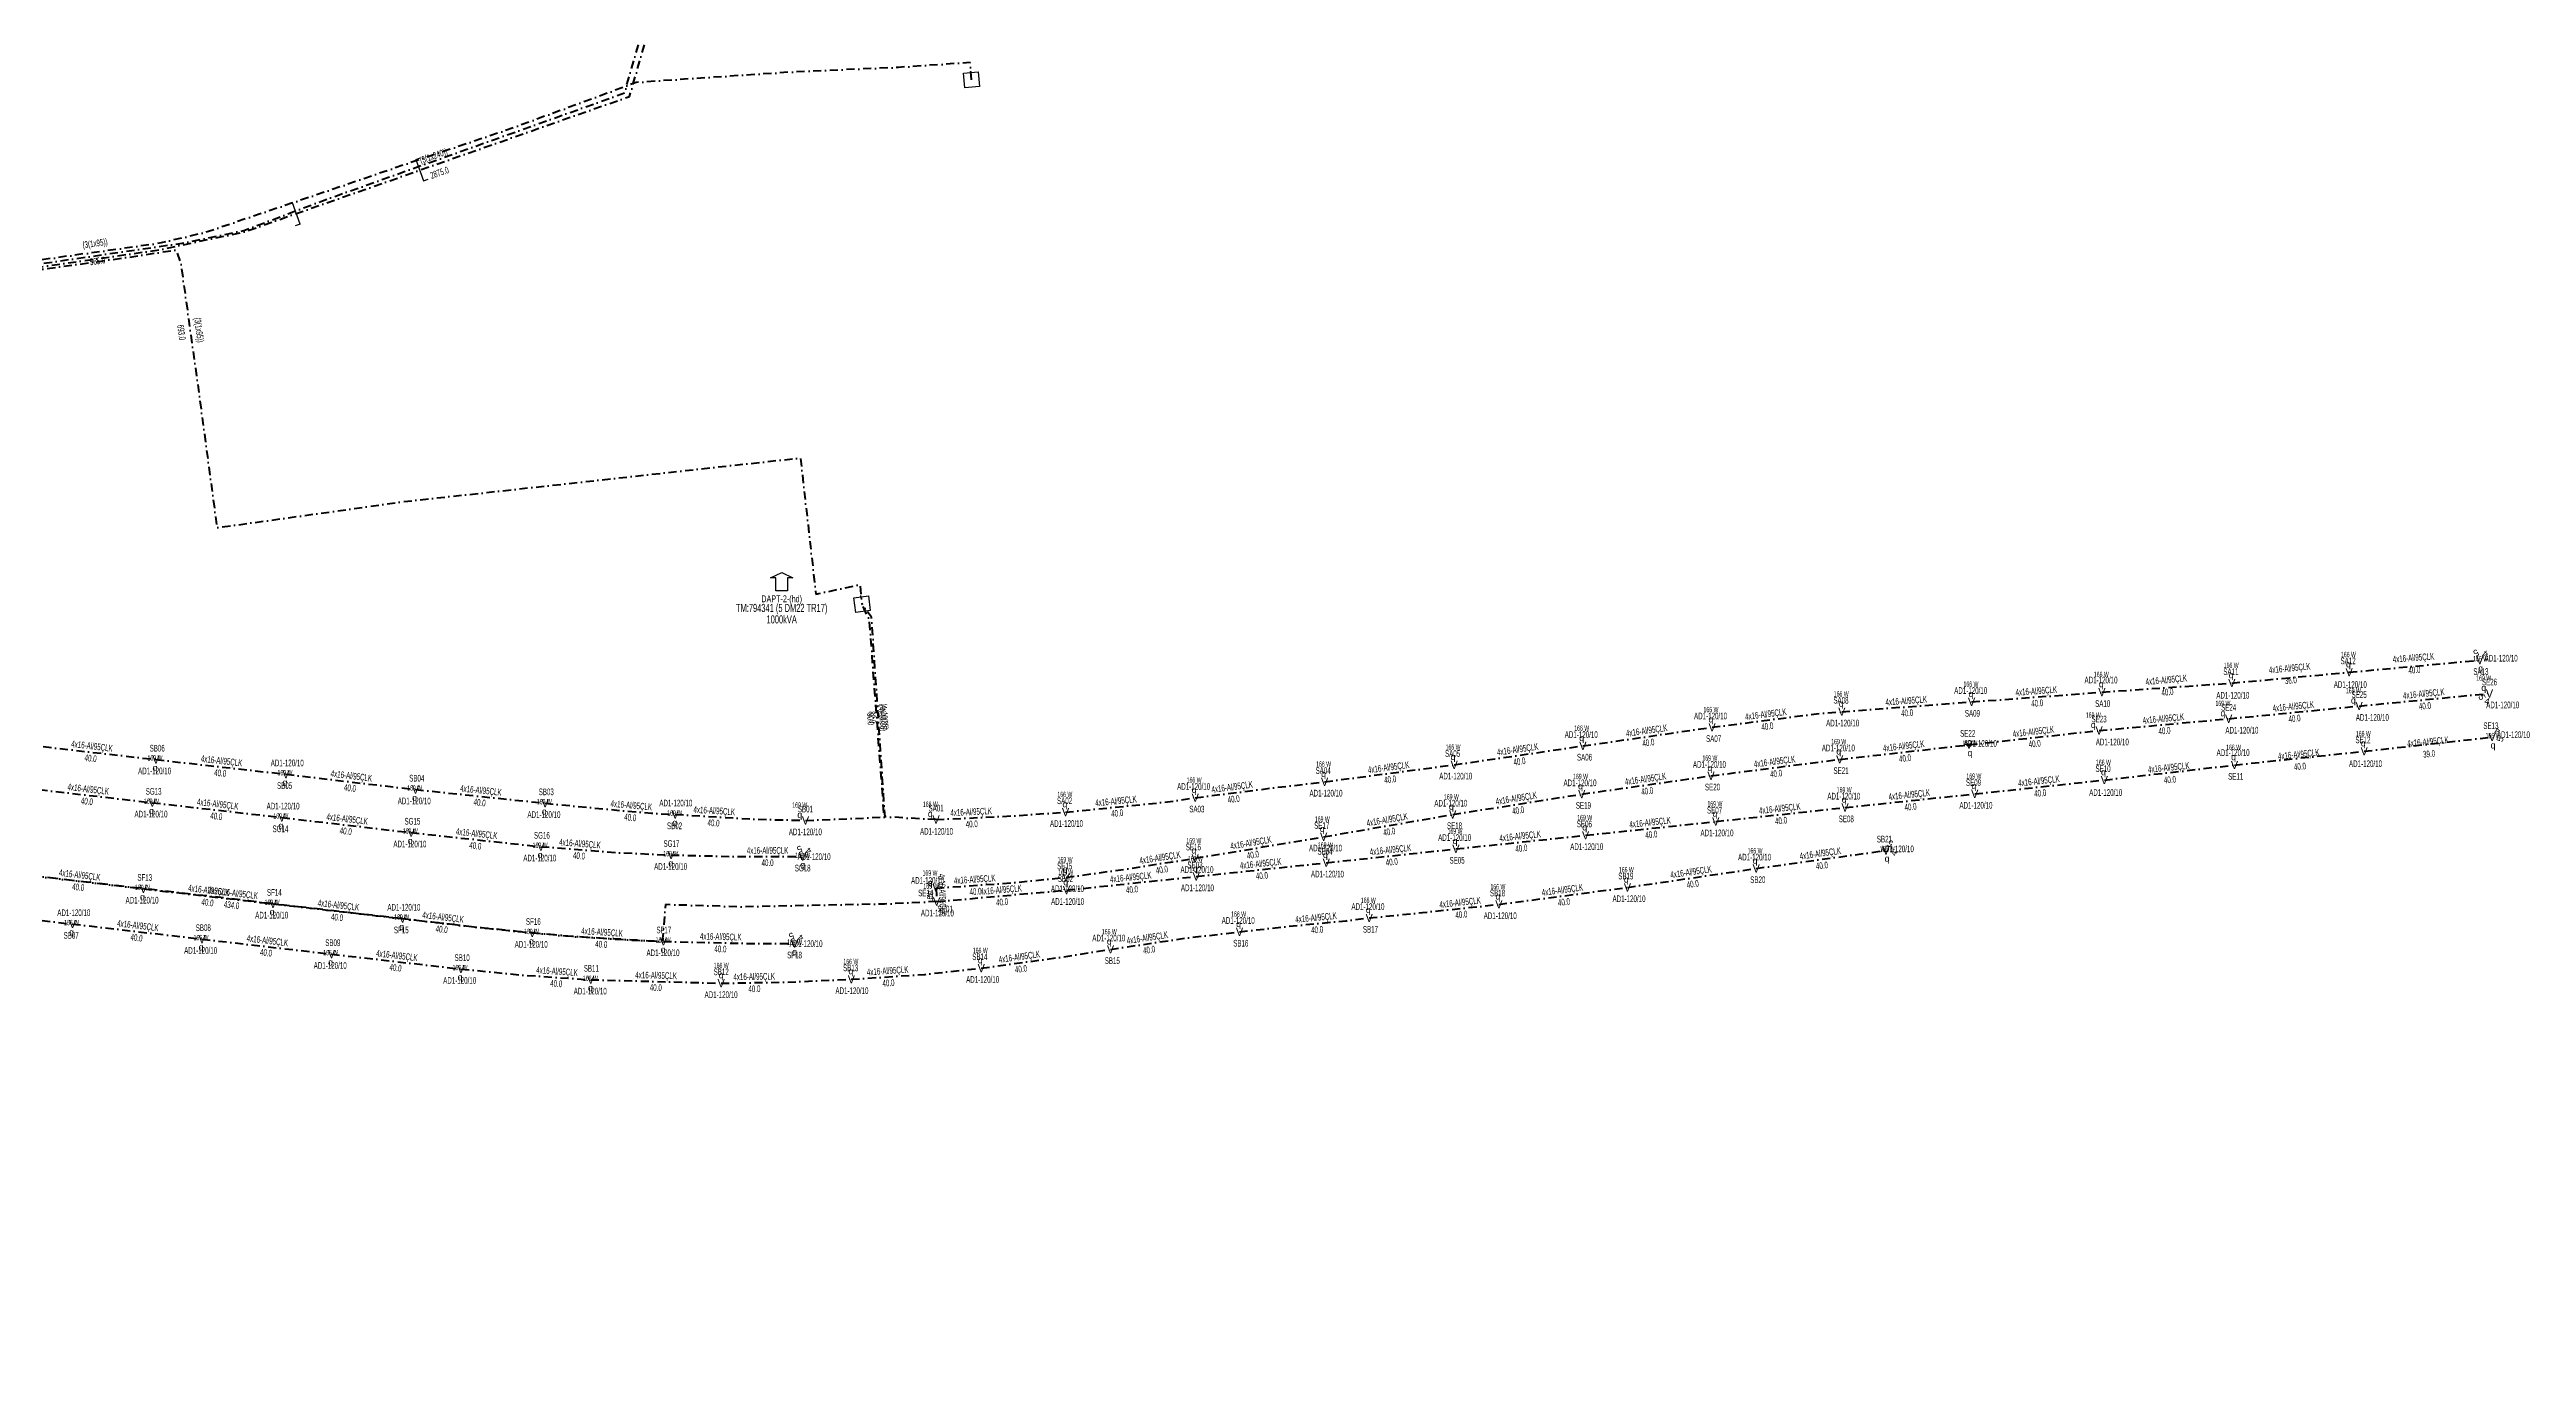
# Model space of a CAD drawing. Header units: millimetres. Extents: x 554556 to 559004, y 4084130 to 4087120.
# Drawn here: x 558245 to 559004, y 4085521 to 4085922 of the extents above; entities that cross this region are included whole.
import ezdxf
from ezdxf.enums import TextEntityAlignment as Align

# ---------------------------------------------------------------- set-up
doc = ezdxf.new("R2010")
doc.units = ezdxf.units.MM
doc.linetypes.add('DASHDOT', pattern=[5, 2.5, -1.25, 0, -1.25])
for name, color, linetype, lineweight in [('DIREK_AYD_YENI', 152, 'Continuous', 25), ('HAT_AYD_YERALTI_MEVCUT', 150, 'DASHDOT', 40), ('HAT_AYD_YERALTI_YENI', 4, 'DASHDOT', 40), ('HAT_OG_YERALTI_MEVCUT', 48, 'DASHDOT', 70), ('TRAFO_MEVCUT', 5, 'Continuous', 30)]:
    doc.layers.add(name, color=color, linetype=linetype, lineweight=lineweight)
doc.layers.add('LAMBA_GUCU', color=4, linetype='Continuous')
doc.layers.add('NIA_OG', color=6, linetype='Continuous')
doc.styles.add('Direk', font='B_CAD')
doc.styles.get("Standard").update_dxf_attribs({"font": 'Arial'})

# ---------------------------------------------------------------- blocks, each defined once
blk = doc.blocks.new('OG_NIA', base_point=(-43.6726, 128.9236))
at = {"layer": 'NIA_OG'}
for p, q in [((-43.672618, 132.403582), (-45.232618, 132.403582)), ((-43.672618, 125.443582), (-43.672618, 132.403582)), ((-43.672618, 125.443582), (-45.232618, 125.443582))]:
    blk.add_line(p, q, dxfattribs=at)
blk = doc.blocks.new('MEV_BINA_KARE')
at = {"layer": 'TRAFO_MEVCUT', "linetype": 'Continuous'}
for p, q in [((-2.25, -2.25), (-2.25, 2.25)), ((-2.25, 2.25), (2.25, 2.25)), ((0, 1.8), (0, 2.7)), ((2.25, 2.25), (2.25, -2.25)), ((2.25, -2.25), (-2.25, -2.25))]:
    blk.add_line(p, q, dxfattribs=at)
blk = doc.blocks.new('MEV_DAPT')
at = {"layer": 'TRAFO_MEVCUT', "linetype": 'Continuous'}
for p, q in [((-3.4, 2), (0, 3.6)), ((-1.8, 2), (-3.4, 2)), ((-1.8, -2), (-1.8, 2)), ((0, 3.6), (3.4, 2)), ((3.4, 2), (1.8, 2)), ((1.8, 2), (1.8, -2)), ((1.8, -2), (-1.8, -2))]:
    blk.add_line(p, q, dxfattribs=at)

msp = doc.modelspace()

# ---------------------------------------------------------------- linework, layer by layer
at = {"layer": 'HAT_AYD_YERALTI_MEVCUT', "flags": 128}
for points in [[(558476.680257, 4085685.452915), (558500.797717, 4085686.462926), (558496.232807, 4085746.880851), (558493.993753, 4085751.657719)], [(558516.661, 4085685.719), (558501.027786, 4085686.568449), (558496.89061, 4085747.748053), (558493.993753, 4085751.657719)]]:
    msp.add_lwpolyline(points, dxfattribs=at)
at = {"layer": 'HAT_AYD_YERALTI_YENI', "flags": 128}
for points in [[(558949.433, 4085730.831), (558989.452, 4085734.529)], [(558873.703, 4085724.737), (558913.495, 4085727.519)], [(558913.495, 4085727.519), (558949.433, 4085730.831)], [(558754.321, 4085713.983), (558787.694225, 4085718.295079), (558794.051, 4085718.759)], [(558794.051, 4085718.759), (558833.793, 4085721.75)], [(558833.793, 4085721.75), (558873.703, 4085724.737)], [(558912.531847, 4085716.587442), (558952.487556, 4085720.486734)], [(558952.487556, 4085720.486734), (558992.410994, 4085724.335562)], [(558714.752, 4085708.285), (558754.321, 4085713.983)], [(558832.997, 4085708.633), (558872.839339, 4085712.990412)], [(558872.839339, 4085712.990412), (558912.531847, 4085716.587442)], [(558238.181294, 4085708.626995), (558277.731476, 4085704.100913)], [(558277.731476, 4085704.100913), (558317.54972, 4085699.594017)], [(558675.334, 4085702.487), (558714.752, 4085708.285)], [(558753.983988, 4085699.130043), (558793.403052, 4085704.161602)], [(558793.403052, 4085704.161602), (558832.997, 4085708.633)], [(558914.312, 4085702.425), (558954.031, 4085706.639)], [(558954.031, 4085706.639), (558993.227, 4085710.98)], [(558516.829863, 4085660.598641), (558500.884632, 4085659.850701), (558456.611968, 4085659.006264), (558433.822609, 4085659.671494), (558432.797221, 4085648.331901), (558403.859356, 4085649.987171), (558388.40536, 4085651.486173), (558376.013699, 4085652.709666), (558353.142199, 4085655.328379), (558330.475916, 4085657.987087), (558312.555059, 4085660.05494), (558289.693902, 4085662.757162), (558270.147852, 4085665.014926), (558248.118513, 4085667.527003), (558228.894701, 4085669.778755), (558198.375461, 4085673.180557), (558174.339664, 4085676.005401), (558142.038299, 4085679.721311), (558115.994642, 4085682.908138), (558113.990482, 4085683.017955), (558115.253377, 4085693.258389), (558116.185912, 4085700.335814), (558117.395276, 4085700.127743)], [(558317.54972, 4085699.594017), (558357.232623, 4085694.911181)], [(558596.039, 4085692.403), (558619.083839, 4085695.327623), (558635.648, 4085697.276)], [(558635.648, 4085697.276), (558675.334, 4085702.487)], [(558714.39942, 4085693.512097), (558753.983988, 4085699.130043)], [(558834.757121, 4085693.581984), (558874.45, 4085697.817)], [(558874.45, 4085697.817), (558914.312, 4085702.425)], [(558236.989185, 4085695.483836), (558276.627226, 4085690.883103)], [(558276.627226, 4085690.883103), (558316.286015, 4085686.362572)], [(558357.232623, 4085694.911181), (558396.922594, 4085690.726551)], [(558396.922594, 4085690.726551), (558416.81281, 4085688.798075), (558429.535579, 4085687.682043), (558436.761889, 4085687.291432)], [(558556.311, 4085687.993), (558587.566165, 4085691.117657), (558596.039, 4085692.403)], [(558674.880646, 4085687.279859), (558714.39942, 4085693.512097)], [(558755.452945, 4085685.115187), (558795.039625, 4085689.409571)], [(558795.039625, 4085689.409571), (558834.757121, 4085693.581984)], [(558316.286015, 4085686.362572), (558355.904476, 4085681.729499)], [(558355.904476, 4085681.729499), (558395.626824, 4085677.412202)], [(558436.761889, 4085687.291432), (558460.485518, 4085685.857438), (558476.680257, 4085685.452915)], [(558516.661, 4085685.719), (558538.322593, 4085686.743639), (558556.311, 4085687.993)], [(558635.354281, 4085680.442539), (558674.880646, 4085687.279859)], [(558675.860918, 4085676.736917), (558715.570422, 4085680.910303)], [(558715.570422, 4085680.910303), (558755.452945, 4085685.115187)], [(558395.626824, 4085677.412202), (558419.297007, 4085675.59142), (558435.500356, 4085674.867416)], [(558435.500356, 4085674.867416), (558454.311082, 4085674.420081), (558475.814, 4085674.368)], [(558556.479036, 4085668.025579), (558575.041791, 4085670.610752), (558596.013541, 4085673.85859)], [(558596.013541, 4085673.85859), (558630.750204, 4085679.693038), (558635.354281, 4085680.442539)], [(558636.160712, 4085672.50091), (558675.860918, 4085676.736917)], [(558767.832, 4085670.752), (558807.581, 4085676.27)], [(558234.450897, 4085669.296219), (558273.905307, 4085664.511935)], [(558516.66404, 4085664.736237), (558540.564633, 4085666.401661), (558556.479036, 4085668.025579)], [(558556.607042, 4085664.116548), (558596.338482, 4085668.295682)], [(558596.338482, 4085668.295682), (558636.160712, 4085672.50091)], [(558728.4, 4085664.944), (558767.832, 4085670.752)], [(558212.448441, 4085658.308838), (558252.18273, 4085653.730886)], [(558273.905307, 4085664.511935), (558313.597932, 4085659.927848)], [(558313.597932, 4085659.927848), (558353.274457, 4085655.398918)], [(558516.66404, 4085664.736237), (558516.829863, 4085660.598641)], [(558516.829863, 4085660.598641), (558556.607042, 4085664.116548)], [(558649.311, 4085655.601), (558665.640444, 4085657.241863), (558689.025, 4085659.747)], [(558689.025, 4085659.747), (558728.4, 4085664.944)], [(558252.18273, 4085653.730886), (558291.839083, 4085649.121282)], [(558353.274457, 4085655.398918), (558377.671517, 4085652.594194), (558392.991662, 4085651.010827)], [(558392.991662, 4085651.010827), (558405.462219, 4085649.96957), (558423.040744, 4085648.848961), (558433.157548, 4085648.41913)], [(558570.093, 4085645.986), (558593.166338, 4085649.435233), (558609.591, 4085651.338)], [(558609.591, 4085651.338), (558624.116827, 4085652.9855), (558642.264084, 4085654.742572), (558649.311, 4085655.601)], [(558291.839083, 4085649.121282), (558331.514983, 4085644.525728)], [(558331.514983, 4085644.525728), (558371.145456, 4085639.954598)], [(558433.157548, 4085648.41913), (558442.427792, 4085648.187943), (558458.894807, 4085647.798521), (558473.339954, 4085647.736772)], [(558530.5, 4085640.233), (558554.317344, 4085643.487649), (558570.093, 4085645.986)], [(558371.145456, 4085639.954598), (558390.00469, 4085638.096464), (558410.907766, 4085636.680981)], [(558410.907766, 4085636.680981), (558450.838066, 4085635.602191)], [(558450.838066, 4085635.602191), (558471.146161, 4085635.959837), (558490.703, 4085636.816)], [(558490.703, 4085636.816), (558513.19735, 4085638.320302), (558530.5, 4085640.233)]]:
    msp.add_lwpolyline(points, dxfattribs=at)
at = {"layer": 'HAT_OG_YERALTI_MEVCUT', "flags": 128}
for points in [[(556987.792523, 4084153.935905), (556775.918808, 4084986.16008), (556512.123138, 4085579.47159), (556792.689258, 4085611.346143), (557226.219593, 4085692.029726), (557206.690577, 4085739.108603), (557148.697505, 4085843.496067), (557213.299786, 4085876.608492), (557685.692326, 4085871.60311), (557686.248507, 4085911.091982), (557685.971198, 4085940.814557), (557689.308286, 4085950.408685), (557711.122964, 4085974.723149), (557718.909502, 4085978.477373), (557891.447271, 4085977.850507), (558045.556668, 4085976.85727), (558084.405964, 4085993.507069), (558123.413739, 4085916.196477), (558145.900454, 4085873.264276), (558159.99965, 4085863.394839), (558168.782239, 4085838.83418), (558182.151982, 4085846.962984), (558192.63386, 4085848.353437), (558216.057649, 4085852.096965), (558286.691157, 4085862.354931), (558304.660091, 4085866.098459), (558328.725628, 4085875.189884), (558421.260109, 4085908.206532), (558443.86582, 4085987.326521), (558455.232825, 4086025.698675), (558442.774305, 4086138.44626), (558419.136052, 4086141.322895)], [(558105.389, 4085734.85), (558111.905585, 4085734.89843), (558114.593078, 4085735.042919), (558119.422365, 4085735.204371), (558123.88768, 4085735.346186), (558122.260758, 4085745.254164), (558120.509341, 4085754.95163), (558119.771179, 4085764.377058), (558164.933311, 4085759.688889), (558161.219737, 4085784.29042), (558158.012565, 4085810.904126), (558162.523802, 4085830.721188), (558168.363706, 4085837.8125), (558181.573012, 4085846.155219), (558278.61121, 4085860.164861), (558304.556829, 4085865.607394), (558422.778588, 4085907.153025), (558457.161405, 4086025.654895), (558443.789723, 4086140.462038), (558419.136052, 4086141.322895)], [(558527.507181, 4085912.243194), (558527.11006, 4085917.539936), (558505.197071, 4085916.043439), (558471.720711, 4085914.587852), (558424.842413, 4085911.426503), (558388.668844, 4085898.070888), (558293.874131, 4085865.797214), (558279.331923, 4085862.274567), (558239.589243, 4085856.674462), (558181.63351, 4085847.736667), (558168.485717, 4085839.024917), (558163.408317, 4085832.878591), (558162.125605, 4085831.061416), (558158.767652, 4085818.894286), (558157.698725, 4085811.251463), (558158.126296, 4085804.03621), (558160.695475, 4085785.883243), (558163.57906, 4085769.491074), (558164.59454, 4085760.512093), (558157.165502, 4085761.313788), (558119.148524, 4085765.003158), (558120.282984, 4085752.732716), (558123.129886, 4085739.709007), (558123.86188, 4085734.923932), (558105.389, 4085734.85)], [(558105.389, 4085734.85), (558116.624938, 4085734.644595), (558124.249389, 4085734.549499), (558123.424756, 4085740.976341), (558122.482722, 4085745.859017), (558120.590623, 4085753.272568), (558119.48308, 4085764.649393), (558165.223526, 4085759.394434), (558164.395905, 4085766.648296), (558160.066004, 4085794.234263), (558158.265291, 4085811.552362), (558159.579749, 4085818.027285), (558160.45407, 4085822.879364), (558163.13167, 4085830.912163), (558168.584237, 4085836.948934), (558178.942355, 4085843.414722), (558187.656726, 4085846.33574), (558198.610543, 4085847.893617), (558207.195798, 4085849.248171), (558227.156088, 4085851.974455), (558273.021063, 4085858.436522), (558283.809512, 4085860.152069), (558285.339011, 4085856.258799), (558291.178915, 4085814.267111), (558296.439088, 4085775.083005), (558353.030536, 4085783.008588), (558475.123545, 4085796.454226), (558479.851086, 4085754.740628), (558493.338483, 4085757.66058), (558493.993753, 4085751.657719)]]:
    msp.add_lwpolyline(points, dxfattribs=at)

# ---------------------------------------------------------------- block references
at = {"layer": 'NIA_OG'}
for p, rotation in [((558358.480839, 4085884.557433), 199.362556), ((558320.743258, 4085871.295648), 19.362556)]:
    msp.add_blockref('OG_NIA', p, dxfattribs=dict(at, rotation=rotation))
at = {"layer": 'TRAFO_MEVCUT'}
for p, rotation in [((558527.507181, 4085912.243194), 4.855628), ((558527.507181, 4085912.243194), 4.855628), ((558493.993753, 4085751.657719), 7.710696999999997), ((558493.993753, 4085751.657719), 7.710696999999997)]:
    msp.add_blockref('MEV_BINA_KARE', p, dxfattribs=dict(at, rotation=rotation))
msp.add_blockref('MEV_DAPT', (558469.378419, 4085757.771402), dxfattribs=at)
msp.add_blockref('MEV_DAPT', (558469.378419, 4085757.771402), dxfattribs=at)

# ---------------------------------------------------------------- texts
at = {"layer": 'DIREK_AYD_YENI', "width": 0.53}
for s, p in [('SA12', (558949.111401, 4085734.316194)), ('AD1-120/10', (558995.980672, 4085735.132301)), ('AD1-120/10', (558833.531077, 4085725.240186)), ('AD1-120/10', (558873.434331, 4085728.448883)), ('SA11', (558913.212332, 4085731.007567)), ('AD1-120/10', (558949.780515, 4085727.064956)), ('SA13', (558989.774055, 4085731.043849)), ('SE26', (558992.410994, 4085727.835562)), ('SA08', (558793.792271, 4085722.249424)), ('SA09', (558834.054923, 4085718.259814)), ('SA10', (558873.955672, 4085721.246132)), ('AD1-120/10', (558913.797689, 4085723.783342)), ('SE24', (558912.531847, 4085720.087442)), ('SE25', (558952.487556, 4085723.986734)), ('AD1-120/10', (558996.461416, 4085720.835562)), ('AD1-120/10', (558714.247877, 4085711.748504)), ('AD1-120/10', (558753.847316, 4085717.450798)), ('SA07', (558754.794684, 4085710.515202)), ('AD1-120/10', (558794.309729, 4085715.268576)), ('SE22', (558832.604232, 4085712.110892)), ('SE23', (558872.839339, 4085716.490412)), ('AD1-120/10', (558916.582269, 4085713.087442)), ('SE12', (558953.653715, 4085710.118606)), ('AD1-120/10', (558956.537977, 4085716.986734)), ('SE13', (558992.841718, 4085714.458729)), ('AD1-120/10', (558999.738044, 4085711.701123)), ('SB06', (558278.127266, 4085707.578463)), ('AD1-120/10', (558317.95163, 4085703.070864)), ('SA05', (558674.851499, 4085705.953582)), ('SA06', (558715.256123, 4085704.821496)), ('AD1-120/10', (558753.516499, 4085702.598682)), ('AD1-120/10', (558792.98508, 4085707.636555)), ('AD1-120/10', (558836.474892, 4085709.025768)), ('AD1-120/10', (558876.889761, 4085709.490412)), ('AD1-120/10', (558913.889165, 4085706.239794)), ('AD1-120/10', (558954.443952, 4085702.830442)), ('AD1-120/10', (558277.335686, 4085700.623364)), ('SB05', (558317.147811, 4085696.117169)), ('SB04', (558357.621209, 4085698.389543)), ('AD1-120/10', (558595.556132, 4085695.869531)), ('SA04', (558635.215712, 4085700.749201)), ('AD1-120/10', (558675.816501, 4085699.020418)), ('AD1-120/10', (558713.880893, 4085696.973473)), ('SE20', (558754.451477, 4085695.661405)), ('SE21', (558793.821024, 4085700.686649)), ('SE09', (558834.388605, 4085697.062529)), ('SE10', (558874.063381, 4085701.295581)), ('SE11', (558914.697581, 4085698.946304)), ('AD1-120/10', (558276.227269, 4085687.40603)), ('SG13', (558277.027183, 4085694.360175)), ('AD1-120/10', (558316.687471, 4085689.839472)), ('AD1-120/10', (558356.844037, 4085691.432819)), ('AD1-120/10', (558396.570219, 4085687.244334)), ('SB03', (558397.274968, 4085694.208767)), ('AD1-120/10', (558436.961934, 4085690.78571)), ('SB01', (558476.650716, 4085688.95279)), ('SA01', (558516.673264, 4085689.218979)), ('SA02', (558556.015638, 4085691.480515)), ('SA03', (558596.521868, 4085688.936469)), ('AD1-120/10', (558636.080288, 4085693.802799)), ('AD1-120/10', (558674.309731, 4085690.732982)), ('SE19', (558714.917948, 4085690.05072)), ('SE07', (558755.080723, 4085688.595338)), ('AD1-120/10', (558794.668055, 4085692.889792)), ('AD1-120/10', (558835.125637, 4085690.101439)), ('AD1-120/10', (558874.874073, 4085694.001428)), ('SG14', (558315.88456, 4085682.885672)), ('SG15', (558356.296831, 4085685.207438)), ('SG16', (558395.950172, 4085680.897234)), ('SB02', (558436.561844, 4085683.797153)), ('AD1-120/10', (558476.625783, 4085681.953339)), ('AD1-120/10', (558516.795164, 4085682.107539)), ('AD1-120/10', (558556.606362, 4085684.505485)), ('SE17', (558634.774804, 4085683.894235)), ('AD1-120/10', (558675.492333, 4085680.217455)), ('SE18', (558675.45156, 4085683.826737)), ('SE06', (558715.20402, 4085684.391071)), ('AD1-120/10', (558755.825168, 4085681.635036)), ('SE08', (558795.411194, 4085685.929351)), ('SB21', (558807.09973, 4085679.736753)), ('AD1-120/10', (558355.51212, 4085678.25156)), ('AD1-120/10', (558395.303477, 4085673.92717)), ('SG17', (558435.620084, 4085678.365368)), ('AD1-120/10', (558479.31399, 4085674.359523)), ('SE16', (558595.455832, 4085677.31387)), ('AD1-120/10', (558635.933758, 4085676.990842)), ('SE04', (558635.791263, 4085675.981357)), ('SE05', (558676.229503, 4085673.256379)), ('AD1-120/10', (558715.936825, 4085677.429534)), ('AD1-120/10', (558767.336351, 4085674.216727)), ('AD1-120/10', (558811.047753, 4085676.75127)), ('SF13', (558274.316745, 4085667.987668)), ('AD1-120/10', (558435.380629, 4085671.369464)), ('SG18', (558475.805523, 4085670.86801)), ('AD1-120/10', (558514.057298, 4085667.071808)), ('AD1-120/10', (558556.898143, 4085664.550763)), ('SE15', (558556.05993, 4085671.500396)), ('SE02', (558556.269799, 4085667.600262)), ('AD1-120/10', (558596.571251, 4085670.40331)), ('AD1-120/10', (558596.705323, 4085664.81496)), ('SE03', (558595.97164, 4085671.776404)), ('AD1-120/10', (558636.530161, 4085669.020464)), ('SB19', (558727.915995, 4085668.410373)), ('SB20', (558768.327649, 4085667.287273)), ('AD1-120/10', (558252.585087, 4085657.207682)), ('AD1-120/10', (558273.493869, 4085661.036202)), ('SF14', (558313.997172, 4085663.405003)), ('AD1-120/10', (558353.672791, 4085658.876177)), ('SE14', (558513.497608, 4085663.245027)), ('AD1-120/10', (558517.066079, 4085657.106622)), ('SE01', (558519.489775, 4085658.323808)), ('AD1-120/10', (558556.944286, 4085660.632833)), ('AD1-120/10', (558648.924328, 4085659.079575)), ('SB18', (558688.609555, 4085663.222256)), ('AD1-120/10', (558728.884005, 4085661.477627)), ('SB07', (558251.780373, 4085650.25409)), ('SB08', (558292.242492, 4085652.597956)), ('AD1-120/10', (558313.198692, 4085656.450693)), ('SF15', (558352.876123, 4085651.921659)), ('SF16', (558393.317198, 4085654.495655)), ('SF17', (558433.275466, 4085651.917143)), ('AD1-120/10', (558569.560529, 4085649.445259)), ('AD1-120/10', (558609.192388, 4085654.815227)), ('SB17', (558649.697672, 4085652.122425)), ('AD1-120/10', (558689.440445, 4085656.271744)), ('AD1-120/10', (558291.435674, 4085645.644608)), ('SB09', (558331.916857, 4085648.002579)), ('SB10', (558371.517582, 4085643.434759)), ('AD1-120/10', (558392.666125, 4085647.525999)), ('AD1-120/10', (558433.03963, 4085644.921117)), ('SF18', (558473.324993, 4085644.236804)), ('AD1-120/10', (558476.839922, 4085647.721811)), ('SB14', (558530.070755, 4085643.706579)), ('SB15', (558570.625471, 4085642.526741)), ('SB16', (558609.989612, 4085647.860773)), ('AD1-120/10', (558331.113109, 4085641.048876)), ('AD1-120/10', (558370.773331, 4085636.474437)), ('SB11', (558411.073295, 4085640.177064)), ('SB12', (558450.854517, 4085639.102152)), ('SB13', (558490.509679, 4085640.310657)), ('AD1-120/10', (558530.929245, 4085636.759421)), ('AD1-120/10', (558410.742236, 4085633.184897)), ('AD1-120/10', (558450.821614, 4085632.102229)), ('AD1-120/10', (558490.896321, 4085633.321343))]:
    msp.add_text(s, height=2.05, dxfattribs=at).set_placement(p, align=Align.MIDDLE_CENTER)
at = {"layer": 'DIREK_AYD_YENI', "color": 4, "style": 'Direk'}
for p in [(558949.203286, 4085733.320424), (558873.52252, 4085727.230477), (558913.293094, 4085730.010833), (558989.68204, 4085732.039606), (558990.643227, 4085726.103329), (558793.866193, 4085721.25216), (558833.605912, 4085724.24299), (558910.76408, 4085718.355209), (558950.719789, 4085722.254501), (558714.391912, 4085710.758931), (558753.982654, 4085716.459999), (558871.071572, 4085714.758179), (558674.989356, 4085704.96313), (558793.1045, 4085706.643712), (558833.277549, 4085706.148791), (558914.036585, 4085704.909783), (558953.761511, 4085709.124433), (558993.502202, 4085708.495193), (558277.448769, 4085701.616949), (558317.262642, 4085697.110554), (558635.339223, 4085699.756858), (558714.029044, 4085695.984509), (558753.650067, 4085701.607642), (558834.493896, 4085696.068088), (558874.173844, 4085700.301701), (558276.341542, 4085688.399479), (558356.955061, 4085692.426637), (558396.670897, 4085688.239253), (558556.100027, 4085690.484082), (558595.694094, 4085694.879094), (558674.47285, 4085689.746376), (558794.774218, 4085691.895443), (558315.999261, 4085683.879072), (558436.619, 4085684.795518), (558474.91249, 4085687.220682), (558514.893233, 4085687.486767), (558634.940369, 4085682.908036), (558715.308706, 4085683.396566), (558755.187072, 4085687.601009), (558355.624222, 4085679.245257), (558395.395862, 4085674.922894), (558595.615177, 4085676.326647), (558635.89682, 4085674.986943), (558675.597643, 4085679.223016), (558767.477965, 4085673.226805), (558807.924764, 4085673.793748), (558435.414836, 4085672.368879), (558475.807945, 4085671.868007), (558514.802081, 4085666.404502), (558556.179675, 4085670.507591), (558556.366154, 4085666.604915), (558596.076452, 4085670.781912), (558728.054282, 4085667.41998), (558273.611423, 4085662.029268), (558313.312761, 4085657.444166), (558515.062096, 4085662.366408), (558649.034806, 4085658.085697), (558688.728253, 4085662.229326), (558251.895332, 4085651.24746), (558352.989933, 4085652.915162), (558609.306277, 4085653.821734), (558291.550933, 4085646.637944), (558392.759135, 4085648.521664), (558433.073321, 4085645.920549), (558473.329268, 4085645.236795), (558530.193396, 4085642.714128), (558569.712663, 4085648.456899), (558331.22793, 4085642.042262), (558370.879652, 4085637.468769), (558450.849817, 4085638.102163), (558490.564913, 4085639.312184), (558410.78953, 4085634.183778)]:
    msp.add_text('q', height=2, dxfattribs=at).set_placement(p, align=Align.MIDDLE_CENTER)
at = {"layer": 'DIREK_AYD_YENI', "color": 32, "style": 'Direk'}
for s, rotation, p in [('5', 207.39046, (558988.30187, 4085736.74873)), ('4', 139.501332, (558991.075576, 4085736.430053)), ('5', 294.584728, (558990.137626, 4085723.170655)), ('4', 342.338026, (558991.652492, 4085721.953405)), ('4', 141.840296, (558994.771639, 4085712.945729)), ('5', 434.600461, (558995.637244, 4085710.316129)), ('5', 202.361381, (558474.862882, 4085676.680007)), ('4', 134.861533, (558477.586034, 4085676.13149)), ('5', 148.225884, (558808.897429, 4085678.395327)), ('4', 431.451767, (558809.951141, 4085675.474743)), ('5', 202.255081, (558472.393128, 4085650.05054)), ('4', 134.755082, (558475.115262, 4085649.496967))]:
    msp.add_text(s, height=2, rotation=rotation, dxfattribs=at).set_placement(p, align=Align.MIDDLE_CENTER)
at = {"layer": 'DIREK_AYD_YENI', "style": 'Direk'}
for p in [(558989.452, 4085734.529), (558913.495, 4085727.519), (558949.433, 4085730.831), (558794.051, 4085718.759), (558833.793, 4085721.75), (558873.703, 4085724.737), (558952.487556, 4085720.486734), (558992.410994, 4085724.335562), (558754.321, 4085713.983), (558872.839339, 4085712.990412), (558912.531847, 4085716.587442), (558993.227, 4085710.98), (558277.731476, 4085704.100913), (558675.334, 4085702.487), (558714.752, 4085708.285), (558793.403052, 4085704.161602), (558832.997, 4085708.633), (558914.312, 4085702.425), (558954.031, 4085706.639), (558317.54972, 4085699.594017), (558357.232623, 4085694.911181), (558635.648, 4085697.276), (558753.983988, 4085699.130043), (558874.45, 4085697.817), (558276.627226, 4085690.883103), (558396.922594, 4085690.726551), (558436.761889, 4085687.291432), (558556.311, 4085687.993), (558596.039, 4085692.403), (558674.880646, 4085687.279859), (558714.39942, 4085693.512097), (558795.039625, 4085689.409571), (558834.757121, 4085693.581984), (558316.286015, 4085686.362572), (558355.904476, 4085681.729499), (558476.680257, 4085685.452915), (558516.661, 4085685.719), (558635.354281, 4085680.442539), (558715.570422, 4085680.910303), (558755.452945, 4085685.115187), (558395.626824, 4085677.412202), (558435.500356, 4085674.867416), (558475.814, 4085674.368), (558596.013541, 4085673.85859), (558636.160712, 4085672.50091), (558675.860918, 4085676.736917), (558807.581, 4085676.27), (558273.905307, 4085664.511935), (558516.66404, 4085664.736237), (558556.479036, 4085668.025579), (558596.338482, 4085668.295682), (558728.4, 4085664.944), (558767.832, 4085670.752), (558313.597932, 4085659.927848), (558516.829863, 4085660.598641), (558556.607042, 4085664.116548), (558689.025, 4085659.747), (558252.18273, 4085653.730886), (558353.274457, 4085655.398918), (558392.991662, 4085651.010827), (558609.591, 4085651.338), (558649.311, 4085655.601), (558291.839083, 4085649.121282), (558331.514983, 4085644.525728), (558433.157548, 4085648.41913), (558473.339954, 4085647.736772), (558570.093, 4085645.986), (558371.145456, 4085639.954598), (558410.907766, 4085636.680981), (558450.838066, 4085635.602191), (558490.703, 4085636.816), (558530.5, 4085640.233)]:
    msp.add_text('V', height=2.5, dxfattribs=at).set_placement(p, align=Align.MIDDLE_CENTER)
at = {"layer": 'HAT_AYD_YERALTI_MEVCUT', "lineweight": 30, "width": 0.53}
for rotation, p in [(274.320805, (558499.362846, 4085716.735929)), (273.868649, (558499.807261, 4085717.2156))]:
    msp.add_text('(4x10/35)', height=2.05, rotation=rotation, dxfattribs=at).set_placement(p, align=Align.CENTER)
for s, rotation, p in [('90.0', 274.320805, (558497.667678, 4085716.607849)), ('82.0', 273.868649, (558498.111135, 4085717.100902))]:
    msp.add_text(s, height=2.05, rotation=rotation, dxfattribs=at).set_placement(p, align=Align.TOP_CENTER)
at = {"layer": 'HAT_AYD_YERALTI_YENI', "lineweight": 30, "width": 0.53}
for s, rotation, p in [('4x16-Al/95ÇLK', 4.280962, (558969.198978, 4085734.258287)), ('4x16-Al/95ÇLK', 4.279611, (558853.684392, 4085724.0909)), ('4x16-Al/95ÇLK', 5.480301, (558893.509889, 4085727.49079)), ('4x16-Al/95ÇLK', 5.365438, (558931.291873, 4085731.079478)), ('4x16-Al/95ÇLK', 7.36163, (558770.898529, 4085716.9822)), ('4x16-Al/95ÇLK', 4.303344, (558813.85791, 4085721.101932)), ('4x16-Al/95ÇLK', 5.573865, (558932.427142, 4085719.383069)), ('4x16-Al/95ÇLK', 5.506595, (558972.367708, 4085723.257226)), ('4x16-Al/95ÇLK', 8.194739, (558734.415414, 4085711.975579)), ('4x16-Al/95ÇLK', 6.241426, (558852.825759, 4085711.656668)), ('4x16-Al/95ÇLK', 5.178136, (558892.608878, 4085715.635458)), ('4x16-Al/95ÇLK', 353.471531, (558258.053027, 4085707.208442)), ('4x16-Al/95ÇLK', 353.542362, (558297.736197, 4085702.692072)), ('4x16-Al/95ÇLK', 8.368072, (558694.91971, 4085706.226972)), ('4x16-Al/95ÇLK', 7.274058, (558773.585897, 4085702.488982)), ('4x16-Al/95ÇLK', 6.443269, (558813.104421, 4085707.241935)), ('4x16-Al/95ÇLK', 5.912928, (558934.067114, 4085704.704367)), ('4x16-Al/95ÇLK', 5.244742, (558973.649515, 4085708.57211)), ('4x16-Al/95ÇLK', 353.379381, (558256.906206, 4085694.027801)), ('4x16-Al/95ÇLK', 353.269857, (558337.490786, 4085698.096741)), ('4x16-Al/95ÇLK', 353.981373, (558377.166732, 4085693.66418)), ('4x16-Al/95ÇLK', 7.232104, (558607.454514, 4085694.708694)), ('4x16-Al/95ÇLK', 7.479711, (558655.380425, 4085700.72436)), ('4x16-Al/95ÇLK', 8.077624, (558734.072267, 4085697.162637)), ('4x16-Al/95ÇLK', 6.09073, (558854.513462, 4085696.54492)), ('4x16-Al/95ÇLK', 5.710593, (558894.270203, 4085700.653695)), ('4x16-Al/95ÇLK', 353.497172, (558296.552885, 4085689.467369)), ('4x16-Al/95ÇLK', 354.986886, (558423.248471, 4085689.086808)), ('4x16-Al/95ÇLK', 356.540919, (558448.674989, 4085687.422886)), ('4x16-Al/95ÇLK', 2.706908, (558527.451601, 4085687.080612)), ('4x16-Al/95ÇLK', 5.709314, (558571.853831, 4085690.401016)), ('4x16-Al/95ÇLK', 8.961919, (558694.507622, 4085691.235601)), ('4x16-Al/95ÇLK', 6.191267, (558775.154614, 4085688.107421)), ('4x16-Al/95ÇLK', 5.997055, (558814.809567, 4085692.341126)), ('4x16-Al/95ÇLK', 353.329997, (558336.193974, 4085684.890282)), ('4x16-Al/95ÇLK', 353.79705, (558375.857493, 4085680.415874)), ('4x16-Al/95ÇLK', 9.81398, (558654.972581, 4085684.69876)), ('4x16-Al/95ÇLK', 5.999641, (558695.626826, 4085679.668954)), ('4x16-Al/95ÇLK', 6.018559, (558735.422561, 4085683.85806)), ('4x16-Al/95ÇLK', 355.601298, (558407.527108, 4085677.349307)), ('4x16-Al/95ÇLK', 359.861835, (558465.064434, 4085675.244152)), ('4x16-Al/95ÇLK', 8.803306, (558585.39758, 4085673.074658)), ('4x16-Al/95ÇLK', 9.534532, (558613.241077, 4085677.614072)), ('4x16-Al/95ÇLK', 6.028094, (558616.160333, 4085671.243596)), ('4x16-Al/95ÇLK', 6.09041, (558655.920632, 4085675.464116)), ('4x16-Al/95ÇLK', 7.903535, (558787.589877, 4085674.353164)), ('4x16-Al/95ÇLK', 353.086008, (558254.280424, 4085667.747896)), ('4x16-Al/95ÇLK', 353.412117, (558293.849138, 4085663.064279)), ('4x16-Al/95ÇLK', 272.295027, (558517.59627, 4085662.701478)), ('4x16-Al/95ÇLK', 3.985999, (558528.555251, 4085666.416893)), ('4x16-Al/95ÇLK', 5.054107, (558536.643571, 4085663.20429)), ('4x16-Al/95ÇLK', 6.004553, (558576.383846, 4085667.051452)), ('4x16-Al/95ÇLK', 7.518501, (558708.601275, 4085663.188422)), ('4x16-Al/95ÇLK', 8.378979, (558747.992412, 4085668.689087)), ('3x25/16-Al/95ÇLK', 353.258834, (558301.224257, 4085662.250174)), ('4x16-Al/95ÇLK', 353.488081, (558333.532593, 4085658.507899)), ('4x16-Al/95ÇLK', 6.115504, (558677.242105, 4085659.339763)), ('4x16-Al/95ÇLK', 353.369767, (558272.109049, 4085652.270399)), ('4x16-Al/95ÇLK', 353.441977, (558365.570065, 4085654.840994)), ('4x16-Al/95ÇLK', 356.352399, (558414.305558, 4085650.257544)), ('4x16-Al/95ÇLK', 358.645285, (558450.681395, 4085648.842994)), ('4x16-Al/95ÇLK', 8.502058, (558581.503778, 4085648.551268)), ('4x16-Al/95ÇLK', 5.53031, (558633.108539, 4085654.71008)), ('4x16-Al/95ÇLK', 353.393023, (558311.774832, 4085647.66786)), ('4x16-Al/95ÇLK', 353.420363, (558351.427616, 4085643.084564)), ('4x16-Al/95ÇLK', 7.781881, (558542.29369, 4085642.702387)), ('4x16-Al/95ÇLK', 356.126042, (558400.513655, 4085638.23678)), ('4x16-Al/95ÇLK', 358.452427, (558430.895872, 4085636.991276)), ('4x16-Al/95ÇLK', 1.008933, (558460.977146, 4085636.630882)), ('4x16-Al/95ÇLK', 3.825939, (558501.893458, 4085638.416257))]:
    msp.add_text(s, height=2.05, rotation=rotation, dxfattribs=at).set_placement(p, align=Align.CENTER)
for s, rotation, p in [('36.0', 5.365438, (558931.450836, 4085729.386927)), ('40.0', 4.280962, (558969.325879, 4085732.56303)), ('40.0', 4.303344, (558813.985472, 4085719.406725)), ('40.0', 4.279611, (558853.811253, 4085722.39564)), ('40.0', 5.480301, (558893.672245, 4085725.798561)), ('40.0', 5.506595, (558972.530841, 4085721.565071)), ('40.0', 7.36163, (558771.116353, 4085715.296213)), ('40.0', 5.178136, (558892.762308, 4085713.942396)), ('40.0', 5.573865, (558932.592261, 4085717.691107)), ('40.0', 353.471531, (558257.859743, 4085705.519466)), ('40.0', 8.368072, (558695.167114, 4085704.545071)), ('40.0', 8.194739, (558734.657729, 4085710.292938)), ('40.0', 6.443269, (558813.295194, 4085705.552673)), ('40.0', 6.241426, (558853.01058, 4085709.966745)), ('39.0', 5.244742, (558973.804913, 4085706.879228)), ('40.0', 353.542362, (558297.545, 4085701.002858)), ('40.0', 353.269857, (558337.291557, 4085696.408456)), ('40.0', 7.479711, (558655.601722, 4085699.038826)), ('40.0', 7.274058, (558773.801143, 4085700.802664)), ('40.0', 5.710593, (558894.439359, 4085698.962132)), ('40.0', 5.912928, (558934.242242, 4085703.013412)), ('40.0', 353.379381, (558256.710205, 4085692.339138)), ('40.0', 353.981373, (558376.988484, 4085691.973551)), ('40.0', 5.709314, (558572.022949, 4085688.709449)), ('40.0', 7.232104, (558607.668525, 4085693.022218)), ('40.0', 8.961919, (558694.772444, 4085689.556355)), ('40.0', 8.077624, (558734.311142, 4085695.479503)), ('40.0', 5.997055, (558814.987179, 4085690.65043)), ('40.0', 6.09073, (558854.693837, 4085694.854517)), ('40.0', 353.497172, (558296.360356, 4085687.778306)), ('40.0', 353.329997, (558335.996518, 4085683.201789)), ('40.0', 354.986886, (558423.099919, 4085687.393311)), ('40.0', 356.540919, (558448.572418, 4085685.725983)), ('40.0', 2.706908, (558527.531886, 4085685.382509)), ('40.0', 9.81398, (558655.262346, 4085683.023638)), ('40.0', 6.018559, (558735.600807, 4085682.16743)), ('40.0', 6.191267, (558775.337956, 4085686.417337)), ('40.0', 353.79705, (558375.673807, 4085678.725827)), ('40.0', 355.601298, (558407.396724, 4085675.654315)), ('40.0', 359.861835, (558465.060334, 4085673.544157)), ('40.0', 9.534532, (558613.522668, 4085675.937556)), ('40.0', 6.09041, (558656.100998, 4085673.773711)), ('40.0', 5.999641, (558695.804514, 4085677.978266)), ('40.0', 353.086008, (558254.07578, 4085666.060258)), ('40.0', 8.803306, (558585.657753, 4085671.394684)), ('40.0', 6.028094, (558616.33886, 4085669.552996)), ('40.0', 8.378979, (558748.240136, 4085667.007233)), ('40.0', 7.903535, (558787.823636, 4085672.669313)), ('40.0', 353.412117, (558293.654101, 4085661.375504)), ('434.0', 353.258834, (558301.024704, 4085660.561927)), ('4.0', 272.295027, (558515.897634, 4085662.633401)), ('40.0', 3.985999, (558528.673422, 4085664.721005)), ('40.0', 5.054107, (558536.793335, 4085661.510899)), ('40.0', 6.004553, (558576.561678, 4085665.360778)), ('40.0', 7.518501, (558708.823714, 4085661.503038)), ('40.0', 353.369767, (558271.912764, 4085650.581769)), ('40.0', 353.488081, (558333.339796, 4085656.818867)), ('40.0', 353.441977, (558365.375909, 4085653.152118)), ('40.0', 5.53031, (558633.272372, 4085653.017992)), ('40.0', 6.115504, (558677.423212, 4085657.649438)), ('40.0', 353.393023, (558311.579233, 4085645.97915)), ('40.0', 356.352399, (558414.197405, 4085648.560987)), ('40.0', 358.645285, (558450.641204, 4085647.14347)), ('40.0', 8.502058, (558581.755114, 4085646.86995)), ('40.0', 353.420363, (558351.232823, 4085641.395761)), ('40.0', 356.126042, (558400.3988, 4085636.540665)), ('40.0', 358.452427, (558430.84996, 4085635.291896)), ('40.0', 3.825939, (558502.006892, 4085636.720045)), ('40.0', 7.781881, (558542.523874, 4085641.018043)), ('40.0', 1.008933, (558461.00708, 4085634.931146))]:
    msp.add_text(s, height=2.05, rotation=rotation, dxfattribs=at).set_placement(p, align=Align.TOP_CENTER)
at = {"layer": 'HAT_OG_YERALTI_MEVCUT', "lineweight": 30, "width": 0.53}
for s, rotation, p in [('(3(1x240))', 19.362556, (558363.104083, 4085887.984056)), ('(3(1x95))', 368.02069, (558259.223381, 4085861.157885)), ('(3(1x95))', 277.917503, (558289.942757, 4085835.497125))]:
    msp.add_text(s, height=2.05, rotation=rotation, dxfattribs=at).set_placement(p, align=Align.CENTER)
for s, rotation, p in [('2875.0', 19.362556, (558364.231335, 4085884.776362)), ('565.0', 368.02069, (558259.697785, 4085857.791144)), ('693.0', 277.917503, (558286.575168, 4085835.028785))]:
    msp.add_text(s, height=2.05, rotation=rotation, dxfattribs=at).set_placement(p, align=Align.TOP_CENTER)
at = {"layer": 'LAMBA_GUCU', "linetype": 'Continuous', "lineweight": 20, "width": 0.55}
for s, p in [('166 W', (558949.202629, 4085736.262529)), ('166 W', (558989.681382, 4085734.981711)), ('166 W', (558833.605254, 4085727.185095)), ('166 W', (558873.521862, 4085730.172582)), ('166 W', (558913.292437, 4085732.952939)), ('169 W', (558990.642569, 4085729.045434)), ('166 W', (558753.981996, 4085719.402104)), ('166 W', (558793.865535, 4085724.194265)), ('169 W', (558910.763422, 4085721.297314)), ('169 W', (558950.719131, 4085725.196606)), ('166 W', (558714.391254, 4085713.701037)), ('169 W', (558871.070915, 4085717.700285)), ('166 W', (558953.760853, 4085712.066538)), ('166 W', (558993.501544, 4085711.437299)), ('169 W', (558277.448111, 4085704.559054)), ('166 W', (558635.338565, 4085702.698963)), ('166 W', (558674.988698, 4085707.905235)), ('169 W', (558753.649409, 4085704.549747)), ('169 W', (558793.103842, 4085709.585817)), ('169 W', (558833.276891, 4085709.090897)), ('166 W', (558874.173186, 4085703.243806)), ('166 W', (558914.035927, 4085707.851888)), ('169 W', (558317.261984, 4085700.052659)), ('169 W', (558356.954403, 4085695.368742)), ('166 W', (558595.693436, 4085697.821199)), ('169 W', (558714.028386, 4085698.926614)), ('169 W', (558834.493238, 4085699.010193)), ('169 W', (558276.340885, 4085691.341585)), ('169 W', (558396.670239, 4085691.181358)), ('169 W', (558436.618342, 4085687.737624)), ('169 W', (558474.911832, 4085690.162787)), ('166 W', (558514.892575, 4085690.428872)), ('166 W', (558556.099369, 4085693.426187)), ('169 W', (558674.472192, 4085692.688481)), ('169 W', (558755.186414, 4085690.543114)), ('169 W', (558794.77356, 4085694.837548)), ('169 W', (558315.998603, 4085686.821177)), ('169 W', (558355.623564, 4085682.187362)), ('169 W', (558634.939711, 4085685.850141)), ('169 W', (558675.596985, 4085682.165121)), ('169 W', (558715.308049, 4085686.338671)), ('169 W', (558395.395204, 4085677.864999)), ('169 W', (558435.414179, 4085675.310984)), ('169 W', (558475.807287, 4085674.810113)), ('169 W', (558556.179017, 4085673.449696)), ('169 W', (558595.614519, 4085679.268752)), ('169 W', (558596.075794, 4085673.724018)), ('169 W', (558635.896162, 4085677.929049)), ('166 W', (558767.477307, 4085676.16891)), ('166 W', (558807.924106, 4085676.735853)), ('169 W', (558273.610765, 4085664.971374)), ('169 W', (558514.801423, 4085669.346608)), ('169 W', (558515.061439, 4085665.308514)), ('169 W', (558556.365496, 4085669.547021)), ('166 W', (558688.727596, 4085665.171431)), ('166 W', (558728.053624, 4085670.362086)), ('169 W', (558313.312103, 4085660.386271)), ('166 W', (558649.034148, 4085661.027802)), ('166 W', (558251.894675, 4085654.189566)), ('166 W', (558291.550276, 4085649.580049)), ('169 W', (558352.989275, 4085655.857267)), ('169 W', (558392.758477, 4085651.463769)), ('166 W', (558569.712005, 4085651.399005)), ('166 W', (558609.305619, 4085656.763839)), ('166 W', (558331.227272, 4085644.984367)), ('169 W', (558433.072663, 4085648.862655)), ('169 W', (558473.32861, 4085648.1789)), ('166 W', (558490.564256, 4085642.254289)), ('166 W', (558530.192738, 4085645.656233)), ('166 W', (558370.878994, 4085640.410874)), ('166 W', (558410.788873, 4085637.125883)), ('166 W', (558450.849159, 4085641.044268))]:
    msp.add_text(s, height=1.65, dxfattribs=at).set_placement(p, align=Align.MIDDLE_CENTER)
at = {"layer": 'TRAFO_MEVCUT', "width": 0.6}
for s, height, p in [('TM:794341 (5 DM22 TR17)', 2.5, (558469.378419, 4085749.271402)), ('TM:794341 (5 DM22 TR17)', 2.5, (558469.378419, 4085749.271402)), ('DAPT-2-(hd)', 2.1, (558469.378419, 4085752.271402)), ('DAPT-2-(hd)', 2.1, (558469.378419, 4085752.271402)), ('1000kVA', 2.5, (558469.378419, 4085745.771402)), ('1000kVA', 2.5, (558469.378419, 4085745.771402))]:
    msp.add_text(s, height=height, dxfattribs=at).set_placement(p, align=Align.CENTER)

doc.saveas('drawing.dxf')
